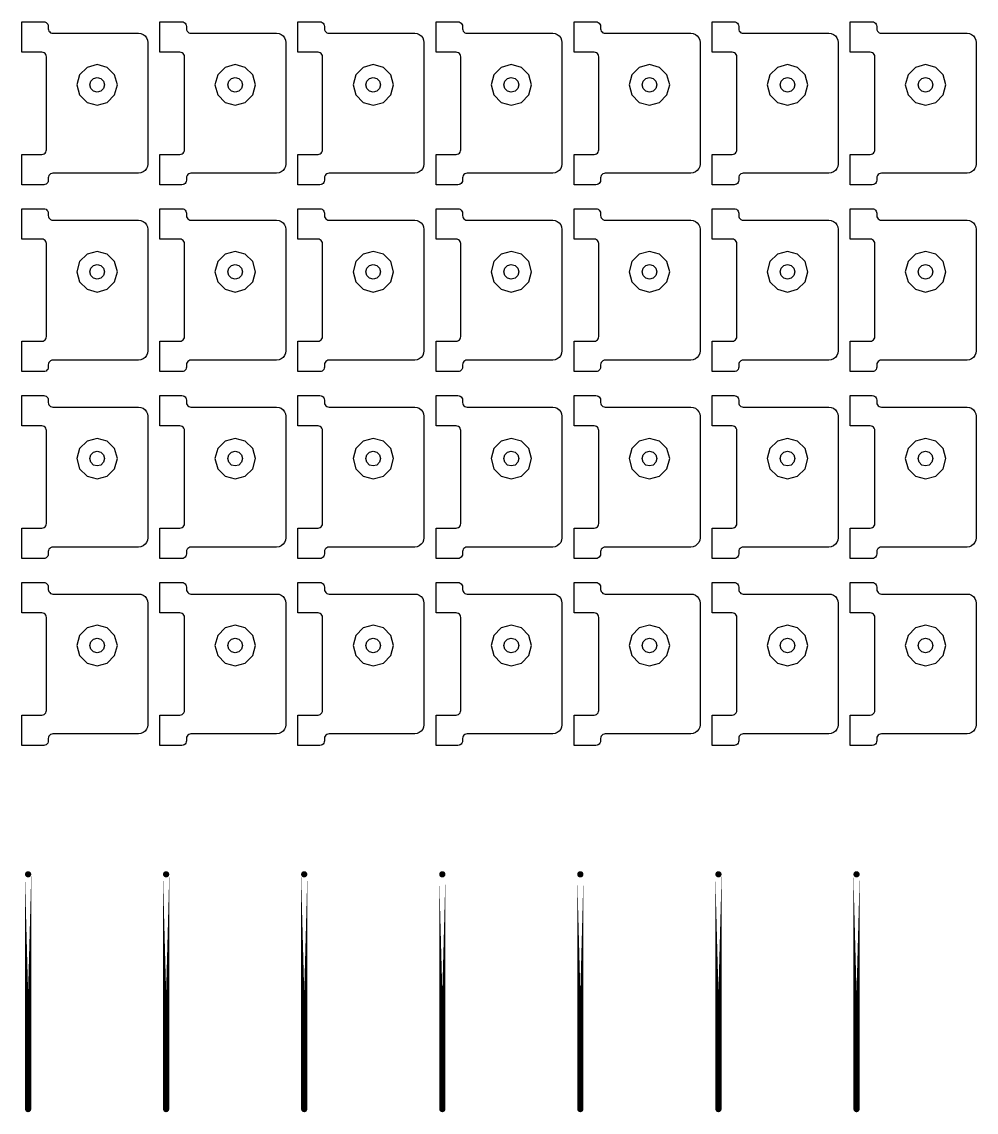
# Model space of a CAD drawing. Extents: x 11 to 212, y 11 to 212.
# Drawn here: x 95.24 to 107.44, y 46.96 to 60.89 of the extents above; entities that cross this region are included whole.
import ezdxf

# ---------------------------------------------------------------- set-up
doc = ezdxf.new("R2010")
doc.units = 0
doc.layers.get('0').update_dxf_attribs({"linetype": 'continuous'})
doc.layers.add('G', color=7, linetype='continuous')

# ---------------------------------------------------------------- blocks, each defined once
blk = doc.blocks.new('cutlineendpoint')
at = {"const_width": 0.04}
blk.add_lwpolyline([(-0.02, 0, 1), (0.02, 0, 1)], format="xyb", close=True, dxfattribs=at)

msp = doc.modelspace()

# ---------------------------------------------------------------- linework, layer by layer
at = {"layer": 'G'}
for points in [[(95.494, 59.2), (95.509, 59.202), (95.524, 59.208), (95.536, 59.217), (95.545, 59.229), (95.551, 59.244), (95.553, 59.259), (95.553, 60.447), (95.551, 60.462), (95.545, 60.476), (95.536, 60.489), (95.524, 60.498), (95.509, 60.504), (95.494, 60.506), (95.238, 60.506), (95.238, 60.894), (95.518, 60.894), (95.533, 60.892), (95.547, 60.886), (95.559, 60.877), (95.569, 60.865), (95.574, 60.851), (95.576, 60.835), (95.576, 60.806), (95.578, 60.791), (95.584, 60.776), (95.594, 60.764), (95.606, 60.755), (95.62, 60.749), (95.635, 60.747), (96.729, 60.747), (96.76, 60.743), (96.788, 60.731), (96.813, 60.713), (96.831, 60.688), (96.843, 60.66), (96.847, 60.629), (96.847, 59.076), (96.843, 59.046), (96.831, 59.018), (96.813, 58.993), (96.788, 58.975), (96.76, 58.963), (96.729, 58.959), (95.635, 58.959), (95.62, 58.957), (95.606, 58.951), (95.594, 58.942), (95.584, 58.929), (95.578, 58.915), (95.576, 58.9), (95.576, 58.871), (95.574, 58.855), (95.569, 58.841), (95.559, 58.829), (95.547, 58.82), (95.533, 58.814), (95.518, 58.812), (95.238, 58.812), (95.238, 59.2)], [(97.259, 59.2), (97.274, 59.202), (97.288, 59.208), (97.3, 59.217), (97.31, 59.229), (97.316, 59.244), (97.318, 59.259), (97.318, 60.447), (97.316, 60.462), (97.31, 60.476), (97.3, 60.489), (97.288, 60.498), (97.274, 60.504), (97.259, 60.506), (97.002, 60.506), (97.002, 60.894), (97.282, 60.894), (97.298, 60.892), (97.312, 60.886), (97.324, 60.877), (97.333, 60.865), (97.339, 60.851), (97.341, 60.835), (97.341, 60.806), (97.343, 60.791), (97.349, 60.776), (97.358, 60.764), (97.371, 60.755), (97.385, 60.749), (97.4, 60.747), (98.494, 60.747), (98.525, 60.743), (98.553, 60.731), (98.577, 60.713), (98.596, 60.688), (98.608, 60.66), (98.612, 60.629), (98.612, 59.076), (98.608, 59.046), (98.596, 59.018), (98.577, 58.993), (98.553, 58.975), (98.525, 58.963), (98.494, 58.959), (97.4, 58.959), (97.385, 58.957), (97.371, 58.951), (97.358, 58.942), (97.349, 58.929), (97.343, 58.915), (97.341, 58.9), (97.341, 58.871), (97.339, 58.855), (97.333, 58.841), (97.324, 58.829), (97.312, 58.82), (97.298, 58.814), (97.282, 58.812), (97.002, 58.812), (97.002, 59.2)], [(99.024, 59.2), (99.039, 59.202), (99.053, 59.208), (99.065, 59.217), (99.074, 59.229), (99.08, 59.244), (99.082, 59.259), (99.082, 60.447), (99.08, 60.462), (99.074, 60.476), (99.065, 60.489), (99.053, 60.498), (99.039, 60.504), (99.024, 60.506), (98.767, 60.506), (98.767, 60.894), (99.047, 60.894), (99.062, 60.892), (99.076, 60.886), (99.089, 60.877), (99.098, 60.865), (99.104, 60.851), (99.106, 60.835), (99.106, 60.806), (99.108, 60.791), (99.114, 60.776), (99.123, 60.764), (99.135, 60.755), (99.149, 60.749), (99.165, 60.747), (100.259, 60.747), (100.289, 60.743), (100.318, 60.731), (100.342, 60.713), (100.361, 60.688), (100.372, 60.66), (100.376, 60.629), (100.376, 59.076), (100.372, 59.046), (100.361, 59.018), (100.342, 58.993), (100.318, 58.975), (100.289, 58.963), (100.259, 58.959), (99.165, 58.959), (99.149, 58.957), (99.135, 58.951), (99.123, 58.942), (99.114, 58.929), (99.108, 58.915), (99.106, 58.9), (99.106, 58.871), (99.104, 58.855), (99.098, 58.841), (99.089, 58.829), (99.076, 58.82), (99.062, 58.814), (99.047, 58.812), (98.767, 58.812), (98.767, 59.2)], [(100.788, 59.2), (100.803, 59.202), (100.818, 59.208), (100.83, 59.217), (100.839, 59.229), (100.845, 59.244), (100.847, 59.259), (100.847, 60.447), (100.845, 60.462), (100.839, 60.476), (100.83, 60.489), (100.818, 60.498), (100.803, 60.504), (100.788, 60.506), (100.532, 60.506), (100.532, 60.894), (100.812, 60.894), (100.827, 60.892), (100.841, 60.886), (100.853, 60.877), (100.863, 60.865), (100.869, 60.851), (100.871, 60.835), (100.871, 60.806), (100.873, 60.791), (100.878, 60.776), (100.888, 60.764), (100.9, 60.755), (100.914, 60.749), (100.929, 60.747), (102.024, 60.747), (102.054, 60.743), (102.082, 60.731), (102.107, 60.713), (102.125, 60.688), (102.137, 60.66), (102.141, 60.629), (102.141, 59.076), (102.137, 59.046), (102.125, 59.018), (102.107, 58.993), (102.082, 58.975), (102.054, 58.963), (102.024, 58.959), (100.929, 58.959), (100.914, 58.957), (100.9, 58.951), (100.888, 58.942), (100.878, 58.929), (100.873, 58.915), (100.871, 58.9), (100.871, 58.871), (100.869, 58.855), (100.863, 58.841), (100.853, 58.829), (100.841, 58.82), (100.827, 58.814), (100.812, 58.812), (100.532, 58.812), (100.532, 59.2)], [(102.553, 59.2), (102.568, 59.202), (102.582, 59.208), (102.595, 59.217), (102.604, 59.229), (102.61, 59.244), (102.612, 59.259), (102.612, 60.447), (102.61, 60.462), (102.604, 60.476), (102.595, 60.489), (102.582, 60.498), (102.568, 60.504), (102.553, 60.506), (102.296, 60.506), (102.296, 60.894), (102.576, 60.894), (102.592, 60.892), (102.606, 60.886), (102.618, 60.877), (102.627, 60.865), (102.633, 60.851), (102.635, 60.835), (102.635, 60.806), (102.637, 60.791), (102.643, 60.776), (102.653, 60.764), (102.665, 60.755), (102.679, 60.749), (102.694, 60.747), (103.788, 60.747), (103.819, 60.743), (103.847, 60.731), (103.871, 60.713), (103.89, 60.688), (103.902, 60.66), (103.906, 60.629), (103.906, 59.076), (103.902, 59.046), (103.89, 59.018), (103.871, 58.993), (103.847, 58.975), (103.819, 58.963), (103.788, 58.959), (102.694, 58.959), (102.679, 58.957), (102.665, 58.951), (102.653, 58.942), (102.643, 58.929), (102.637, 58.915), (102.635, 58.9), (102.635, 58.871), (102.633, 58.855), (102.627, 58.841), (102.618, 58.829), (102.606, 58.82), (102.592, 58.814), (102.576, 58.812), (102.296, 58.812), (102.296, 59.2)], [(104.318, 59.2), (104.333, 59.202), (104.347, 59.208), (104.359, 59.217), (104.369, 59.229), (104.374, 59.244), (104.376, 59.259), (104.376, 60.447), (104.374, 60.462), (104.369, 60.476), (104.359, 60.489), (104.347, 60.498), (104.333, 60.504), (104.318, 60.506), (104.061, 60.506), (104.061, 60.894), (104.341, 60.894), (104.356, 60.892), (104.371, 60.886), (104.383, 60.877), (104.392, 60.865), (104.398, 60.851), (104.4, 60.835), (104.4, 60.806), (104.402, 60.791), (104.408, 60.776), (104.417, 60.764), (104.429, 60.755), (104.444, 60.749), (104.459, 60.747), (105.553, 60.747), (105.583, 60.743), (105.612, 60.731), (105.636, 60.713), (105.655, 60.688), (105.667, 60.66), (105.671, 60.629), (105.671, 59.076), (105.667, 59.046), (105.655, 59.018), (105.636, 58.993), (105.612, 58.975), (105.583, 58.963), (105.553, 58.959), (104.459, 58.959), (104.444, 58.957), (104.429, 58.951), (104.417, 58.942), (104.408, 58.929), (104.402, 58.915), (104.4, 58.9), (104.4, 58.871), (104.398, 58.855), (104.392, 58.841), (104.383, 58.829), (104.371, 58.82), (104.356, 58.814), (104.341, 58.812), (104.061, 58.812), (104.061, 59.2)], [(106.082, 59.2), (106.098, 59.202), (106.112, 59.208), (106.124, 59.217), (106.133, 59.229), (106.139, 59.244), (106.141, 59.259), (106.141, 60.447), (106.139, 60.462), (106.133, 60.476), (106.124, 60.489), (106.112, 60.498), (106.098, 60.504), (106.082, 60.506), (105.826, 60.506), (105.826, 60.894), (106.106, 60.894), (106.121, 60.892), (106.135, 60.886), (106.147, 60.877), (106.157, 60.865), (106.163, 60.851), (106.165, 60.835), (106.165, 60.806), (106.167, 60.791), (106.173, 60.776), (106.182, 60.764), (106.194, 60.755), (106.208, 60.749), (106.224, 60.747), (107.318, 60.747), (107.348, 60.743), (107.376, 60.731), (107.401, 60.713), (107.42, 60.688), (107.431, 60.66), (107.435, 60.629), (107.435, 59.076), (107.431, 59.046), (107.42, 59.018), (107.401, 58.993), (107.376, 58.975), (107.348, 58.963), (107.318, 58.959), (106.224, 58.959), (106.208, 58.957), (106.194, 58.951), (106.182, 58.942), (106.173, 58.929), (106.167, 58.915), (106.165, 58.9), (106.165, 58.871), (106.163, 58.855), (106.157, 58.841), (106.147, 58.829), (106.135, 58.82), (106.121, 58.814), (106.106, 58.812), (105.826, 58.812), (105.826, 59.2)], [(96.424, 59.959), (96.459, 60.088), (96.424, 60.218), (96.329, 60.312), (96.2, 60.347), (96.071, 60.312), (95.976, 60.218), (95.941, 60.088), (95.976, 59.959), (96.071, 59.864), (96.2, 59.829), (96.329, 59.864)], [(98.189, 59.959), (98.224, 60.088), (98.189, 60.218), (98.094, 60.312), (97.965, 60.347), (97.835, 60.312), (97.741, 60.218), (97.706, 60.088), (97.741, 59.959), (97.835, 59.864), (97.965, 59.829), (98.094, 59.864)], [(99.954, 59.959), (99.988, 60.088), (99.954, 60.218), (99.859, 60.312), (99.729, 60.347), (99.6, 60.312), (99.505, 60.218), (99.471, 60.088), (99.505, 59.959), (99.6, 59.864), (99.729, 59.829), (99.859, 59.864)], [(101.718, 59.959), (101.753, 60.088), (101.718, 60.218), (101.624, 60.312), (101.494, 60.347), (101.365, 60.312), (101.27, 60.218), (101.235, 60.088), (101.27, 59.959), (101.365, 59.864), (101.494, 59.829), (101.624, 59.864)], [(103.483, 59.959), (103.518, 60.088), (103.483, 60.218), (103.388, 60.312), (103.259, 60.347), (103.129, 60.312), (103.035, 60.218), (103, 60.088), (103.035, 59.959), (103.129, 59.864), (103.259, 59.829), (103.388, 59.864)], [(105.248, 59.959), (105.282, 60.088), (105.248, 60.218), (105.153, 60.312), (105.024, 60.347), (104.894, 60.312), (104.799, 60.218), (104.765, 60.088), (104.799, 59.959), (104.894, 59.864), (105.024, 59.829), (105.153, 59.864)], [(107.012, 59.959), (107.047, 60.088), (107.012, 60.218), (106.918, 60.312), (106.788, 60.347), (106.659, 60.312), (106.564, 60.218), (106.529, 60.088), (106.564, 59.959), (106.659, 59.864), (106.788, 59.829), (106.918, 59.864)], [(96.294, 60.088), (96.282, 60.041), (96.247, 60.007), (96.2, 59.994), (96.153, 60.007), (96.118, 60.041), (96.106, 60.088), (96.118, 60.135), (96.153, 60.17), (96.2, 60.182), (96.247, 60.17), (96.282, 60.135)], [(98.059, 60.088), (98.046, 60.041), (98.012, 60.007), (97.965, 59.994), (97.918, 60.007), (97.883, 60.041), (97.871, 60.088), (97.883, 60.135), (97.918, 60.17), (97.965, 60.182), (98.012, 60.17), (98.046, 60.135)], [(99.824, 60.088), (99.811, 60.041), (99.776, 60.007), (99.729, 59.994), (99.682, 60.007), (99.648, 60.041), (99.635, 60.088), (99.648, 60.135), (99.682, 60.17), (99.729, 60.182), (99.776, 60.17), (99.811, 60.135)], [(101.588, 60.088), (101.576, 60.041), (101.541, 60.007), (101.494, 59.994), (101.447, 60.007), (101.413, 60.041), (101.4, 60.088), (101.413, 60.135), (101.447, 60.17), (101.494, 60.182), (101.541, 60.17), (101.576, 60.135)], [(103.353, 60.088), (103.34, 60.041), (103.306, 60.007), (103.259, 59.994), (103.212, 60.007), (103.177, 60.041), (103.165, 60.088), (103.177, 60.135), (103.212, 60.17), (103.259, 60.182), (103.306, 60.17), (103.34, 60.135)], [(105.118, 60.088), (105.105, 60.041), (105.071, 60.007), (105.024, 59.994), (104.976, 60.007), (104.942, 60.041), (104.929, 60.088), (104.942, 60.135), (104.976, 60.17), (105.024, 60.182), (105.071, 60.17), (105.105, 60.135)], [(106.882, 60.088), (106.87, 60.041), (106.835, 60.007), (106.788, 59.994), (106.741, 60.007), (106.707, 60.041), (106.694, 60.088), (106.707, 60.135), (106.741, 60.17), (106.788, 60.182), (106.835, 60.17), (106.87, 60.135)], [(95.494, 56.812), (95.509, 56.814), (95.524, 56.82), (95.536, 56.829), (95.545, 56.841), (95.551, 56.855), (95.553, 56.871), (95.553, 58.059), (95.551, 58.074), (95.545, 58.088), (95.536, 58.1), (95.524, 58.11), (95.509, 58.116), (95.494, 58.118), (95.238, 58.118), (95.238, 58.506), (95.518, 58.506), (95.533, 58.504), (95.547, 58.498), (95.559, 58.489), (95.569, 58.476), (95.574, 58.462), (95.576, 58.447), (95.576, 58.418), (95.578, 58.402), (95.584, 58.388), (95.594, 58.376), (95.606, 58.367), (95.62, 58.361), (95.635, 58.359), (96.729, 58.359), (96.76, 58.355), (96.788, 58.343), (96.813, 58.324), (96.831, 58.3), (96.843, 58.272), (96.847, 58.241), (96.847, 56.688), (96.843, 56.658), (96.831, 56.629), (96.813, 56.605), (96.788, 56.586), (96.76, 56.575), (96.729, 56.571), (95.635, 56.571), (95.62, 56.569), (95.606, 56.563), (95.594, 56.553), (95.584, 56.541), (95.578, 56.527), (95.576, 56.512), (95.576, 56.482), (95.574, 56.467), (95.569, 56.453), (95.559, 56.441), (95.547, 56.431), (95.533, 56.426), (95.518, 56.424), (95.238, 56.424), (95.238, 56.812)], [(97.259, 56.812), (97.274, 56.814), (97.288, 56.82), (97.3, 56.829), (97.31, 56.841), (97.316, 56.855), (97.318, 56.871), (97.318, 58.059), (97.316, 58.074), (97.31, 58.088), (97.3, 58.1), (97.288, 58.11), (97.274, 58.116), (97.259, 58.118), (97.002, 58.118), (97.002, 58.506), (97.282, 58.506), (97.298, 58.504), (97.312, 58.498), (97.324, 58.489), (97.333, 58.476), (97.339, 58.462), (97.341, 58.447), (97.341, 58.418), (97.343, 58.402), (97.349, 58.388), (97.358, 58.376), (97.371, 58.367), (97.385, 58.361), (97.4, 58.359), (98.494, 58.359), (98.525, 58.355), (98.553, 58.343), (98.577, 58.324), (98.596, 58.3), (98.608, 58.272), (98.612, 58.241), (98.612, 56.688), (98.608, 56.658), (98.596, 56.629), (98.577, 56.605), (98.553, 56.586), (98.525, 56.575), (98.494, 56.571), (97.4, 56.571), (97.385, 56.569), (97.371, 56.563), (97.358, 56.553), (97.349, 56.541), (97.343, 56.527), (97.341, 56.512), (97.341, 56.482), (97.339, 56.467), (97.333, 56.453), (97.324, 56.441), (97.312, 56.431), (97.298, 56.426), (97.282, 56.424), (97.002, 56.424), (97.002, 56.812)], [(99.024, 56.812), (99.039, 56.814), (99.053, 56.82), (99.065, 56.829), (99.074, 56.841), (99.08, 56.855), (99.082, 56.871), (99.082, 58.059), (99.08, 58.074), (99.074, 58.088), (99.065, 58.1), (99.053, 58.11), (99.039, 58.116), (99.024, 58.118), (98.767, 58.118), (98.767, 58.506), (99.047, 58.506), (99.062, 58.504), (99.076, 58.498), (99.089, 58.489), (99.098, 58.476), (99.104, 58.462), (99.106, 58.447), (99.106, 58.418), (99.108, 58.402), (99.114, 58.388), (99.123, 58.376), (99.135, 58.367), (99.149, 58.361), (99.165, 58.359), (100.259, 58.359), (100.289, 58.355), (100.318, 58.343), (100.342, 58.324), (100.361, 58.3), (100.372, 58.272), (100.376, 58.241), (100.376, 56.688), (100.372, 56.658), (100.361, 56.629), (100.342, 56.605), (100.318, 56.586), (100.289, 56.575), (100.259, 56.571), (99.165, 56.571), (99.149, 56.569), (99.135, 56.563), (99.123, 56.553), (99.114, 56.541), (99.108, 56.527), (99.106, 56.512), (99.106, 56.482), (99.104, 56.467), (99.098, 56.453), (99.089, 56.441), (99.076, 56.431), (99.062, 56.426), (99.047, 56.424), (98.767, 56.424), (98.767, 56.812)], [(100.788, 56.812), (100.803, 56.814), (100.818, 56.82), (100.83, 56.829), (100.839, 56.841), (100.845, 56.855), (100.847, 56.871), (100.847, 58.059), (100.845, 58.074), (100.839, 58.088), (100.83, 58.1), (100.818, 58.11), (100.803, 58.116), (100.788, 58.118), (100.532, 58.118), (100.532, 58.506), (100.812, 58.506), (100.827, 58.504), (100.841, 58.498), (100.853, 58.489), (100.863, 58.476), (100.869, 58.462), (100.871, 58.447), (100.871, 58.418), (100.873, 58.402), (100.878, 58.388), (100.888, 58.376), (100.9, 58.367), (100.914, 58.361), (100.929, 58.359), (102.024, 58.359), (102.054, 58.355), (102.082, 58.343), (102.107, 58.324), (102.125, 58.3), (102.137, 58.272), (102.141, 58.241), (102.141, 56.688), (102.137, 56.658), (102.125, 56.629), (102.107, 56.605), (102.082, 56.586), (102.054, 56.575), (102.024, 56.571), (100.929, 56.571), (100.914, 56.569), (100.9, 56.563), (100.888, 56.553), (100.878, 56.541), (100.873, 56.527), (100.871, 56.512), (100.871, 56.482), (100.869, 56.467), (100.863, 56.453), (100.853, 56.441), (100.841, 56.431), (100.827, 56.426), (100.812, 56.424), (100.532, 56.424), (100.532, 56.812)], [(102.553, 56.812), (102.568, 56.814), (102.582, 56.82), (102.595, 56.829), (102.604, 56.841), (102.61, 56.855), (102.612, 56.871), (102.612, 58.059), (102.61, 58.074), (102.604, 58.088), (102.595, 58.1), (102.582, 58.11), (102.568, 58.116), (102.553, 58.118), (102.296, 58.118), (102.296, 58.506), (102.576, 58.506), (102.592, 58.504), (102.606, 58.498), (102.618, 58.489), (102.627, 58.476), (102.633, 58.462), (102.635, 58.447), (102.635, 58.418), (102.637, 58.402), (102.643, 58.388), (102.653, 58.376), (102.665, 58.367), (102.679, 58.361), (102.694, 58.359), (103.788, 58.359), (103.819, 58.355), (103.847, 58.343), (103.871, 58.324), (103.89, 58.3), (103.902, 58.272), (103.906, 58.241), (103.906, 56.688), (103.902, 56.658), (103.89, 56.629), (103.871, 56.605), (103.847, 56.586), (103.819, 56.575), (103.788, 56.571), (102.694, 56.571), (102.679, 56.569), (102.665, 56.563), (102.653, 56.553), (102.643, 56.541), (102.637, 56.527), (102.635, 56.512), (102.635, 56.482), (102.633, 56.467), (102.627, 56.453), (102.618, 56.441), (102.606, 56.431), (102.592, 56.426), (102.576, 56.424), (102.296, 56.424), (102.296, 56.812)], [(104.318, 56.812), (104.333, 56.814), (104.347, 56.82), (104.359, 56.829), (104.369, 56.841), (104.374, 56.855), (104.376, 56.871), (104.376, 58.059), (104.374, 58.074), (104.369, 58.088), (104.359, 58.1), (104.347, 58.11), (104.333, 58.116), (104.318, 58.118), (104.061, 58.118), (104.061, 58.506), (104.341, 58.506), (104.356, 58.504), (104.371, 58.498), (104.383, 58.489), (104.392, 58.476), (104.398, 58.462), (104.4, 58.447), (104.4, 58.418), (104.402, 58.402), (104.408, 58.388), (104.417, 58.376), (104.429, 58.367), (104.444, 58.361), (104.459, 58.359), (105.553, 58.359), (105.583, 58.355), (105.612, 58.343), (105.636, 58.324), (105.655, 58.3), (105.667, 58.272), (105.671, 58.241), (105.671, 56.688), (105.667, 56.658), (105.655, 56.629), (105.636, 56.605), (105.612, 56.586), (105.583, 56.575), (105.553, 56.571), (104.459, 56.571), (104.444, 56.569), (104.429, 56.563), (104.417, 56.553), (104.408, 56.541), (104.402, 56.527), (104.4, 56.512), (104.4, 56.482), (104.398, 56.467), (104.392, 56.453), (104.383, 56.441), (104.371, 56.431), (104.356, 56.426), (104.341, 56.424), (104.061, 56.424), (104.061, 56.812)], [(106.082, 56.812), (106.098, 56.814), (106.112, 56.82), (106.124, 56.829), (106.133, 56.841), (106.139, 56.855), (106.141, 56.871), (106.141, 58.059), (106.139, 58.074), (106.133, 58.088), (106.124, 58.1), (106.112, 58.11), (106.098, 58.116), (106.082, 58.118), (105.826, 58.118), (105.826, 58.506), (106.106, 58.506), (106.121, 58.504), (106.135, 58.498), (106.147, 58.489), (106.157, 58.476), (106.163, 58.462), (106.165, 58.447), (106.165, 58.418), (106.167, 58.402), (106.173, 58.388), (106.182, 58.376), (106.194, 58.367), (106.208, 58.361), (106.224, 58.359), (107.318, 58.359), (107.348, 58.355), (107.376, 58.343), (107.401, 58.324), (107.42, 58.3), (107.431, 58.272), (107.435, 58.241), (107.435, 56.688), (107.431, 56.658), (107.42, 56.629), (107.401, 56.605), (107.376, 56.586), (107.348, 56.575), (107.318, 56.571), (106.224, 56.571), (106.208, 56.569), (106.194, 56.563), (106.182, 56.553), (106.173, 56.541), (106.167, 56.527), (106.165, 56.512), (106.165, 56.482), (106.163, 56.467), (106.157, 56.453), (106.147, 56.441), (106.135, 56.431), (106.121, 56.426), (106.106, 56.424), (105.826, 56.424), (105.826, 56.812)], [(96.424, 57.571), (96.459, 57.7), (96.424, 57.829), (96.329, 57.924), (96.2, 57.959), (96.071, 57.924), (95.976, 57.829), (95.941, 57.7), (95.976, 57.571), (96.071, 57.476), (96.2, 57.441), (96.329, 57.476)], [(98.189, 57.571), (98.224, 57.7), (98.189, 57.829), (98.094, 57.924), (97.965, 57.959), (97.835, 57.924), (97.741, 57.829), (97.706, 57.7), (97.741, 57.571), (97.835, 57.476), (97.965, 57.441), (98.094, 57.476)], [(99.954, 57.571), (99.988, 57.7), (99.954, 57.829), (99.859, 57.924), (99.729, 57.959), (99.6, 57.924), (99.505, 57.829), (99.471, 57.7), (99.505, 57.571), (99.6, 57.476), (99.729, 57.441), (99.859, 57.476)], [(101.718, 57.571), (101.753, 57.7), (101.718, 57.829), (101.624, 57.924), (101.494, 57.959), (101.365, 57.924), (101.27, 57.829), (101.235, 57.7), (101.27, 57.571), (101.365, 57.476), (101.494, 57.441), (101.624, 57.476)], [(103.483, 57.571), (103.518, 57.7), (103.483, 57.829), (103.388, 57.924), (103.259, 57.959), (103.129, 57.924), (103.035, 57.829), (103, 57.7), (103.035, 57.571), (103.129, 57.476), (103.259, 57.441), (103.388, 57.476)], [(105.248, 57.571), (105.282, 57.7), (105.248, 57.829), (105.153, 57.924), (105.024, 57.959), (104.894, 57.924), (104.799, 57.829), (104.765, 57.7), (104.799, 57.571), (104.894, 57.476), (105.024, 57.441), (105.153, 57.476)], [(107.012, 57.571), (107.047, 57.7), (107.012, 57.829), (106.918, 57.924), (106.788, 57.959), (106.659, 57.924), (106.564, 57.829), (106.529, 57.7), (106.564, 57.571), (106.659, 57.476), (106.788, 57.441), (106.918, 57.476)], [(96.294, 57.7), (96.282, 57.653), (96.247, 57.618), (96.2, 57.606), (96.153, 57.618), (96.118, 57.653), (96.106, 57.7), (96.118, 57.747), (96.153, 57.782), (96.2, 57.794), (96.247, 57.782), (96.282, 57.747)], [(98.059, 57.7), (98.046, 57.653), (98.012, 57.618), (97.965, 57.606), (97.918, 57.618), (97.883, 57.653), (97.871, 57.7), (97.883, 57.747), (97.918, 57.782), (97.965, 57.794), (98.012, 57.782), (98.046, 57.747)], [(99.824, 57.7), (99.811, 57.653), (99.776, 57.618), (99.729, 57.606), (99.682, 57.618), (99.648, 57.653), (99.635, 57.7), (99.648, 57.747), (99.682, 57.782), (99.729, 57.794), (99.776, 57.782), (99.811, 57.747)], [(101.588, 57.7), (101.576, 57.653), (101.541, 57.618), (101.494, 57.606), (101.447, 57.618), (101.413, 57.653), (101.4, 57.7), (101.413, 57.747), (101.447, 57.782), (101.494, 57.794), (101.541, 57.782), (101.576, 57.747)], [(103.353, 57.7), (103.34, 57.653), (103.306, 57.618), (103.259, 57.606), (103.212, 57.618), (103.177, 57.653), (103.165, 57.7), (103.177, 57.747), (103.212, 57.782), (103.259, 57.794), (103.306, 57.782), (103.34, 57.747)], [(105.118, 57.7), (105.105, 57.653), (105.071, 57.618), (105.024, 57.606), (104.976, 57.618), (104.942, 57.653), (104.929, 57.7), (104.942, 57.747), (104.976, 57.782), (105.024, 57.794), (105.071, 57.782), (105.105, 57.747)], [(106.882, 57.7), (106.87, 57.653), (106.835, 57.618), (106.788, 57.606), (106.741, 57.618), (106.707, 57.653), (106.694, 57.7), (106.707, 57.747), (106.741, 57.782), (106.788, 57.794), (106.835, 57.782), (106.87, 57.747)], [(95.494, 54.424), (95.509, 54.426), (95.524, 54.431), (95.536, 54.441), (95.545, 54.453), (95.551, 54.467), (95.553, 54.482), (95.553, 55.671), (95.551, 55.686), (95.545, 55.7), (95.536, 55.712), (95.524, 55.722), (95.509, 55.727), (95.494, 55.729), (95.238, 55.729), (95.238, 56.118), (95.518, 56.118), (95.533, 56.116), (95.547, 56.11), (95.559, 56.1), (95.569, 56.088), (95.574, 56.074), (95.576, 56.059), (95.576, 56.029), (95.578, 56.014), (95.584, 56), (95.594, 55.988), (95.606, 55.978), (95.62, 55.973), (95.635, 55.971), (96.729, 55.971), (96.76, 55.967), (96.788, 55.955), (96.813, 55.936), (96.831, 55.912), (96.843, 55.883), (96.847, 55.853), (96.847, 54.3), (96.843, 54.27), (96.831, 54.241), (96.813, 54.217), (96.788, 54.198), (96.76, 54.186), (96.729, 54.182), (95.635, 54.182), (95.62, 54.18), (95.606, 54.174), (95.594, 54.165), (95.584, 54.153), (95.578, 54.139), (95.576, 54.124), (95.576, 54.094), (95.574, 54.079), (95.569, 54.065), (95.559, 54.053), (95.547, 54.043), (95.533, 54.037), (95.518, 54.035), (95.238, 54.035), (95.238, 54.424)], [(97.259, 54.424), (97.274, 54.426), (97.288, 54.431), (97.3, 54.441), (97.31, 54.453), (97.316, 54.467), (97.318, 54.482), (97.318, 55.671), (97.316, 55.686), (97.31, 55.7), (97.3, 55.712), (97.288, 55.722), (97.274, 55.727), (97.259, 55.729), (97.002, 55.729), (97.002, 56.118), (97.282, 56.118), (97.298, 56.116), (97.312, 56.11), (97.324, 56.1), (97.333, 56.088), (97.339, 56.074), (97.341, 56.059), (97.341, 56.029), (97.343, 56.014), (97.349, 56), (97.358, 55.988), (97.371, 55.978), (97.385, 55.973), (97.4, 55.971), (98.494, 55.971), (98.525, 55.967), (98.553, 55.955), (98.577, 55.936), (98.596, 55.912), (98.608, 55.883), (98.612, 55.853), (98.612, 54.3), (98.608, 54.27), (98.596, 54.241), (98.577, 54.217), (98.553, 54.198), (98.525, 54.186), (98.494, 54.182), (97.4, 54.182), (97.385, 54.18), (97.371, 54.174), (97.358, 54.165), (97.349, 54.153), (97.343, 54.139), (97.341, 54.124), (97.341, 54.094), (97.339, 54.079), (97.333, 54.065), (97.324, 54.053), (97.312, 54.043), (97.298, 54.037), (97.282, 54.035), (97.002, 54.035), (97.002, 54.424)], [(99.024, 54.424), (99.039, 54.426), (99.053, 54.431), (99.065, 54.441), (99.074, 54.453), (99.08, 54.467), (99.082, 54.482), (99.082, 55.671), (99.08, 55.686), (99.074, 55.7), (99.065, 55.712), (99.053, 55.722), (99.039, 55.727), (99.024, 55.729), (98.767, 55.729), (98.767, 56.118), (99.047, 56.118), (99.062, 56.116), (99.076, 56.11), (99.089, 56.1), (99.098, 56.088), (99.104, 56.074), (99.106, 56.059), (99.106, 56.029), (99.108, 56.014), (99.114, 56), (99.123, 55.988), (99.135, 55.978), (99.149, 55.973), (99.165, 55.971), (100.259, 55.971), (100.289, 55.967), (100.318, 55.955), (100.342, 55.936), (100.361, 55.912), (100.372, 55.883), (100.376, 55.853), (100.376, 54.3), (100.372, 54.27), (100.361, 54.241), (100.342, 54.217), (100.318, 54.198), (100.289, 54.186), (100.259, 54.182), (99.165, 54.182), (99.149, 54.18), (99.135, 54.174), (99.123, 54.165), (99.114, 54.153), (99.108, 54.139), (99.106, 54.124), (99.106, 54.094), (99.104, 54.079), (99.098, 54.065), (99.089, 54.053), (99.076, 54.043), (99.062, 54.037), (99.047, 54.035), (98.767, 54.035), (98.767, 54.424)], [(100.788, 54.424), (100.803, 54.426), (100.818, 54.431), (100.83, 54.441), (100.839, 54.453), (100.845, 54.467), (100.847, 54.482), (100.847, 55.671), (100.845, 55.686), (100.839, 55.7), (100.83, 55.712), (100.818, 55.722), (100.803, 55.727), (100.788, 55.729), (100.532, 55.729), (100.532, 56.118), (100.812, 56.118), (100.827, 56.116), (100.841, 56.11), (100.853, 56.1), (100.863, 56.088), (100.869, 56.074), (100.871, 56.059), (100.871, 56.029), (100.873, 56.014), (100.878, 56), (100.888, 55.988), (100.9, 55.978), (100.914, 55.973), (100.929, 55.971), (102.024, 55.971), (102.054, 55.967), (102.082, 55.955), (102.107, 55.936), (102.125, 55.912), (102.137, 55.883), (102.141, 55.853), (102.141, 54.3), (102.137, 54.27), (102.125, 54.241), (102.107, 54.217), (102.082, 54.198), (102.054, 54.186), (102.024, 54.182), (100.929, 54.182), (100.914, 54.18), (100.9, 54.174), (100.888, 54.165), (100.878, 54.153), (100.873, 54.139), (100.871, 54.124), (100.871, 54.094), (100.869, 54.079), (100.863, 54.065), (100.853, 54.053), (100.841, 54.043), (100.827, 54.037), (100.812, 54.035), (100.532, 54.035), (100.532, 54.424)], [(102.553, 54.424), (102.568, 54.426), (102.582, 54.431), (102.595, 54.441), (102.604, 54.453), (102.61, 54.467), (102.612, 54.482), (102.612, 55.671), (102.61, 55.686), (102.604, 55.7), (102.595, 55.712), (102.582, 55.722), (102.568, 55.727), (102.553, 55.729), (102.296, 55.729), (102.296, 56.118), (102.576, 56.118), (102.592, 56.116), (102.606, 56.11), (102.618, 56.1), (102.627, 56.088), (102.633, 56.074), (102.635, 56.059), (102.635, 56.029), (102.637, 56.014), (102.643, 56), (102.653, 55.988), (102.665, 55.978), (102.679, 55.973), (102.694, 55.971), (103.788, 55.971), (103.819, 55.967), (103.847, 55.955), (103.871, 55.936), (103.89, 55.912), (103.902, 55.883), (103.906, 55.853), (103.906, 54.3), (103.902, 54.27), (103.89, 54.241), (103.871, 54.217), (103.847, 54.198), (103.819, 54.186), (103.788, 54.182), (102.694, 54.182), (102.679, 54.18), (102.665, 54.174), (102.653, 54.165), (102.643, 54.153), (102.637, 54.139), (102.635, 54.124), (102.635, 54.094), (102.633, 54.079), (102.627, 54.065), (102.618, 54.053), (102.606, 54.043), (102.592, 54.037), (102.576, 54.035), (102.296, 54.035), (102.296, 54.424)], [(104.318, 54.424), (104.333, 54.426), (104.347, 54.431), (104.359, 54.441), (104.369, 54.453), (104.374, 54.467), (104.376, 54.482), (104.376, 55.671), (104.374, 55.686), (104.369, 55.7), (104.359, 55.712), (104.347, 55.722), (104.333, 55.727), (104.318, 55.729), (104.061, 55.729), (104.061, 56.118), (104.341, 56.118), (104.356, 56.116), (104.371, 56.11), (104.383, 56.1), (104.392, 56.088), (104.398, 56.074), (104.4, 56.059), (104.4, 56.029), (104.402, 56.014), (104.408, 56), (104.417, 55.988), (104.429, 55.978), (104.444, 55.973), (104.459, 55.971), (105.553, 55.971), (105.583, 55.967), (105.612, 55.955), (105.636, 55.936), (105.655, 55.912), (105.667, 55.883), (105.671, 55.853), (105.671, 54.3), (105.667, 54.27), (105.655, 54.241), (105.636, 54.217), (105.612, 54.198), (105.583, 54.186), (105.553, 54.182), (104.459, 54.182), (104.444, 54.18), (104.429, 54.174), (104.417, 54.165), (104.408, 54.153), (104.402, 54.139), (104.4, 54.124), (104.4, 54.094), (104.398, 54.079), (104.392, 54.065), (104.383, 54.053), (104.371, 54.043), (104.356, 54.037), (104.341, 54.035), (104.061, 54.035), (104.061, 54.424)], [(106.082, 54.424), (106.098, 54.426), (106.112, 54.431), (106.124, 54.441), (106.133, 54.453), (106.139, 54.467), (106.141, 54.482), (106.141, 55.671), (106.139, 55.686), (106.133, 55.7), (106.124, 55.712), (106.112, 55.722), (106.098, 55.727), (106.082, 55.729), (105.826, 55.729), (105.826, 56.118), (106.106, 56.118), (106.121, 56.116), (106.135, 56.11), (106.147, 56.1), (106.157, 56.088), (106.163, 56.074), (106.165, 56.059), (106.165, 56.029), (106.167, 56.014), (106.173, 56), (106.182, 55.988), (106.194, 55.978), (106.208, 55.973), (106.224, 55.971), (107.318, 55.971), (107.348, 55.967), (107.376, 55.955), (107.401, 55.936), (107.42, 55.912), (107.431, 55.883), (107.435, 55.853), (107.435, 54.3), (107.431, 54.27), (107.42, 54.241), (107.401, 54.217), (107.376, 54.198), (107.348, 54.186), (107.318, 54.182), (106.224, 54.182), (106.208, 54.18), (106.194, 54.174), (106.182, 54.165), (106.173, 54.153), (106.167, 54.139), (106.165, 54.124), (106.165, 54.094), (106.163, 54.079), (106.157, 54.065), (106.147, 54.053), (106.135, 54.043), (106.121, 54.037), (106.106, 54.035), (105.826, 54.035), (105.826, 54.424)], [(96.424, 55.182), (96.459, 55.312), (96.424, 55.441), (96.329, 55.536), (96.2, 55.571), (96.071, 55.536), (95.976, 55.441), (95.941, 55.312), (95.976, 55.182), (96.071, 55.088), (96.2, 55.053), (96.329, 55.088)], [(98.189, 55.182), (98.224, 55.312), (98.189, 55.441), (98.094, 55.536), (97.965, 55.571), (97.835, 55.536), (97.741, 55.441), (97.706, 55.312), (97.741, 55.182), (97.835, 55.088), (97.965, 55.053), (98.094, 55.088)], [(99.954, 55.182), (99.988, 55.312), (99.954, 55.441), (99.859, 55.536), (99.729, 55.571), (99.6, 55.536), (99.505, 55.441), (99.471, 55.312), (99.505, 55.182), (99.6, 55.088), (99.729, 55.053), (99.859, 55.088)], [(101.718, 55.182), (101.753, 55.312), (101.718, 55.441), (101.624, 55.536), (101.494, 55.571), (101.365, 55.536), (101.27, 55.441), (101.235, 55.312), (101.27, 55.182), (101.365, 55.088), (101.494, 55.053), (101.624, 55.088)], [(103.483, 55.182), (103.518, 55.312), (103.483, 55.441), (103.388, 55.536), (103.259, 55.571), (103.129, 55.536), (103.035, 55.441), (103, 55.312), (103.035, 55.182), (103.129, 55.088), (103.259, 55.053), (103.388, 55.088)], [(105.248, 55.182), (105.282, 55.312), (105.248, 55.441), (105.153, 55.536), (105.024, 55.571), (104.894, 55.536), (104.799, 55.441), (104.765, 55.312), (104.799, 55.182), (104.894, 55.088), (105.024, 55.053), (105.153, 55.088)], [(107.012, 55.182), (107.047, 55.312), (107.012, 55.441), (106.918, 55.536), (106.788, 55.571), (106.659, 55.536), (106.564, 55.441), (106.529, 55.312), (106.564, 55.182), (106.659, 55.088), (106.788, 55.053), (106.918, 55.088)], [(96.294, 55.312), (96.282, 55.265), (96.247, 55.23), (96.2, 55.218), (96.153, 55.23), (96.118, 55.265), (96.106, 55.312), (96.118, 55.359), (96.153, 55.393), (96.2, 55.406), (96.247, 55.393), (96.282, 55.359)], [(98.059, 55.312), (98.046, 55.265), (98.012, 55.23), (97.965, 55.218), (97.918, 55.23), (97.883, 55.265), (97.871, 55.312), (97.883, 55.359), (97.918, 55.393), (97.965, 55.406), (98.012, 55.393), (98.046, 55.359)], [(99.824, 55.312), (99.811, 55.265), (99.776, 55.23), (99.729, 55.218), (99.682, 55.23), (99.648, 55.265), (99.635, 55.312), (99.648, 55.359), (99.682, 55.393), (99.729, 55.406), (99.776, 55.393), (99.811, 55.359)], [(101.588, 55.312), (101.576, 55.265), (101.541, 55.23), (101.494, 55.218), (101.447, 55.23), (101.413, 55.265), (101.4, 55.312), (101.413, 55.359), (101.447, 55.393), (101.494, 55.406), (101.541, 55.393), (101.576, 55.359)], [(103.353, 55.312), (103.34, 55.265), (103.306, 55.23), (103.259, 55.218), (103.212, 55.23), (103.177, 55.265), (103.165, 55.312), (103.177, 55.359), (103.212, 55.393), (103.259, 55.406), (103.306, 55.393), (103.34, 55.359)], [(105.118, 55.312), (105.105, 55.265), (105.071, 55.23), (105.024, 55.218), (104.976, 55.23), (104.942, 55.265), (104.929, 55.312), (104.942, 55.359), (104.976, 55.393), (105.024, 55.406), (105.071, 55.393), (105.105, 55.359)], [(106.882, 55.312), (106.87, 55.265), (106.835, 55.23), (106.788, 55.218), (106.741, 55.23), (106.707, 55.265), (106.694, 55.312), (106.707, 55.359), (106.741, 55.393), (106.788, 55.406), (106.835, 55.393), (106.87, 55.359)], [(95.494, 52.035), (95.509, 52.037), (95.524, 52.043), (95.536, 52.053), (95.545, 52.065), (95.551, 52.079), (95.553, 52.094), (95.553, 53.282), (95.551, 53.298), (95.545, 53.312), (95.536, 53.324), (95.524, 53.333), (95.509, 53.339), (95.494, 53.341), (95.238, 53.341), (95.238, 53.729), (95.518, 53.729), (95.533, 53.727), (95.547, 53.722), (95.559, 53.712), (95.569, 53.7), (95.574, 53.686), (95.576, 53.671), (95.576, 53.641), (95.578, 53.626), (95.584, 53.612), (95.594, 53.6), (95.606, 53.59), (95.62, 53.584), (95.635, 53.582), (96.729, 53.582), (96.76, 53.578), (96.788, 53.567), (96.813, 53.548), (96.831, 53.524), (96.843, 53.495), (96.847, 53.465), (96.847, 51.912), (96.843, 51.881), (96.831, 51.853), (96.813, 51.829), (96.788, 51.81), (96.76, 51.798), (96.729, 51.794), (95.635, 51.794), (95.62, 51.792), (95.606, 51.786), (95.594, 51.777), (95.584, 51.765), (95.578, 51.751), (95.576, 51.735), (95.576, 51.706), (95.574, 51.691), (95.569, 51.676), (95.559, 51.664), (95.547, 51.655), (95.533, 51.649), (95.518, 51.647), (95.238, 51.647), (95.238, 52.035)], [(97.259, 52.035), (97.274, 52.037), (97.288, 52.043), (97.3, 52.053), (97.31, 52.065), (97.316, 52.079), (97.318, 52.094), (97.318, 53.282), (97.316, 53.298), (97.31, 53.312), (97.3, 53.324), (97.288, 53.333), (97.274, 53.339), (97.259, 53.341), (97.002, 53.341), (97.002, 53.729), (97.282, 53.729), (97.298, 53.727), (97.312, 53.722), (97.324, 53.712), (97.333, 53.7), (97.339, 53.686), (97.341, 53.671), (97.341, 53.641), (97.343, 53.626), (97.349, 53.612), (97.358, 53.6), (97.371, 53.59), (97.385, 53.584), (97.4, 53.582), (98.494, 53.582), (98.525, 53.578), (98.553, 53.567), (98.577, 53.548), (98.596, 53.524), (98.608, 53.495), (98.612, 53.465), (98.612, 51.912), (98.608, 51.881), (98.596, 51.853), (98.577, 51.829), (98.553, 51.81), (98.525, 51.798), (98.494, 51.794), (97.4, 51.794), (97.385, 51.792), (97.371, 51.786), (97.358, 51.777), (97.349, 51.765), (97.343, 51.751), (97.341, 51.735), (97.341, 51.706), (97.339, 51.691), (97.333, 51.676), (97.324, 51.664), (97.312, 51.655), (97.298, 51.649), (97.282, 51.647), (97.002, 51.647), (97.002, 52.035)], [(99.024, 52.035), (99.039, 52.037), (99.053, 52.043), (99.065, 52.053), (99.074, 52.065), (99.08, 52.079), (99.082, 52.094), (99.082, 53.282), (99.08, 53.298), (99.074, 53.312), (99.065, 53.324), (99.053, 53.333), (99.039, 53.339), (99.024, 53.341), (98.767, 53.341), (98.767, 53.729), (99.047, 53.729), (99.062, 53.727), (99.076, 53.722), (99.089, 53.712), (99.098, 53.7), (99.104, 53.686), (99.106, 53.671), (99.106, 53.641), (99.108, 53.626), (99.114, 53.612), (99.123, 53.6), (99.135, 53.59), (99.149, 53.584), (99.165, 53.582), (100.259, 53.582), (100.289, 53.578), (100.318, 53.567), (100.342, 53.548), (100.361, 53.524), (100.372, 53.495), (100.376, 53.465), (100.376, 51.912), (100.372, 51.881), (100.361, 51.853), (100.342, 51.829), (100.318, 51.81), (100.289, 51.798), (100.259, 51.794), (99.165, 51.794), (99.149, 51.792), (99.135, 51.786), (99.123, 51.777), (99.114, 51.765), (99.108, 51.751), (99.106, 51.735), (99.106, 51.706), (99.104, 51.691), (99.098, 51.676), (99.089, 51.664), (99.076, 51.655), (99.062, 51.649), (99.047, 51.647), (98.767, 51.647), (98.767, 52.035)], [(100.788, 52.035), (100.803, 52.037), (100.818, 52.043), (100.83, 52.053), (100.839, 52.065), (100.845, 52.079), (100.847, 52.094), (100.847, 53.282), (100.845, 53.298), (100.839, 53.312), (100.83, 53.324), (100.818, 53.333), (100.803, 53.339), (100.788, 53.341), (100.532, 53.341), (100.532, 53.729), (100.812, 53.729), (100.827, 53.727), (100.841, 53.722), (100.853, 53.712), (100.863, 53.7), (100.869, 53.686), (100.871, 53.671), (100.871, 53.641), (100.873, 53.626), (100.878, 53.612), (100.888, 53.6), (100.9, 53.59), (100.914, 53.584), (100.929, 53.582), (102.024, 53.582), (102.054, 53.578), (102.082, 53.567), (102.107, 53.548), (102.125, 53.524), (102.137, 53.495), (102.141, 53.465), (102.141, 51.912), (102.137, 51.881), (102.125, 51.853), (102.107, 51.829), (102.082, 51.81), (102.054, 51.798), (102.024, 51.794), (100.929, 51.794), (100.914, 51.792), (100.9, 51.786), (100.888, 51.777), (100.878, 51.765), (100.873, 51.751), (100.871, 51.735), (100.871, 51.706), (100.869, 51.691), (100.863, 51.676), (100.853, 51.664), (100.841, 51.655), (100.827, 51.649), (100.812, 51.647), (100.532, 51.647), (100.532, 52.035)], [(102.553, 52.035), (102.568, 52.037), (102.582, 52.043), (102.595, 52.053), (102.604, 52.065), (102.61, 52.079), (102.612, 52.094), (102.612, 53.282), (102.61, 53.298), (102.604, 53.312), (102.595, 53.324), (102.582, 53.333), (102.568, 53.339), (102.553, 53.341), (102.296, 53.341), (102.296, 53.729), (102.576, 53.729), (102.592, 53.727), (102.606, 53.722), (102.618, 53.712), (102.627, 53.7), (102.633, 53.686), (102.635, 53.671), (102.635, 53.641), (102.637, 53.626), (102.643, 53.612), (102.653, 53.6), (102.665, 53.59), (102.679, 53.584), (102.694, 53.582), (103.788, 53.582), (103.819, 53.578), (103.847, 53.567), (103.871, 53.548), (103.89, 53.524), (103.902, 53.495), (103.906, 53.465), (103.906, 51.912), (103.902, 51.881), (103.89, 51.853), (103.871, 51.829), (103.847, 51.81), (103.819, 51.798), (103.788, 51.794), (102.694, 51.794), (102.679, 51.792), (102.665, 51.786), (102.653, 51.777), (102.643, 51.765), (102.637, 51.751), (102.635, 51.735), (102.635, 51.706), (102.633, 51.691), (102.627, 51.676), (102.618, 51.664), (102.606, 51.655), (102.592, 51.649), (102.576, 51.647), (102.296, 51.647), (102.296, 52.035)], [(104.318, 52.035), (104.333, 52.037), (104.347, 52.043), (104.359, 52.053), (104.369, 52.065), (104.374, 52.079), (104.376, 52.094), (104.376, 53.282), (104.374, 53.298), (104.369, 53.312), (104.359, 53.324), (104.347, 53.333), (104.333, 53.339), (104.318, 53.341), (104.061, 53.341), (104.061, 53.729), (104.341, 53.729), (104.356, 53.727), (104.371, 53.722), (104.383, 53.712), (104.392, 53.7), (104.398, 53.686), (104.4, 53.671), (104.4, 53.641), (104.402, 53.626), (104.408, 53.612), (104.417, 53.6), (104.429, 53.59), (104.444, 53.584), (104.459, 53.582), (105.553, 53.582), (105.583, 53.578), (105.612, 53.567), (105.636, 53.548), (105.655, 53.524), (105.667, 53.495), (105.671, 53.465), (105.671, 51.912), (105.667, 51.881), (105.655, 51.853), (105.636, 51.829), (105.612, 51.81), (105.583, 51.798), (105.553, 51.794), (104.459, 51.794), (104.444, 51.792), (104.429, 51.786), (104.417, 51.777), (104.408, 51.765), (104.402, 51.751), (104.4, 51.735), (104.4, 51.706), (104.398, 51.691), (104.392, 51.676), (104.383, 51.664), (104.371, 51.655), (104.356, 51.649), (104.341, 51.647), (104.061, 51.647), (104.061, 52.035)], [(106.082, 52.035), (106.098, 52.037), (106.112, 52.043), (106.124, 52.053), (106.133, 52.065), (106.139, 52.079), (106.141, 52.094), (106.141, 53.282), (106.139, 53.298), (106.133, 53.312), (106.124, 53.324), (106.112, 53.333), (106.098, 53.339), (106.082, 53.341), (105.826, 53.341), (105.826, 53.729), (106.106, 53.729), (106.121, 53.727), (106.135, 53.722), (106.147, 53.712), (106.157, 53.7), (106.163, 53.686), (106.165, 53.671), (106.165, 53.641), (106.167, 53.626), (106.173, 53.612), (106.182, 53.6), (106.194, 53.59), (106.208, 53.584), (106.224, 53.582), (107.318, 53.582), (107.348, 53.578), (107.376, 53.567), (107.401, 53.548), (107.42, 53.524), (107.431, 53.495), (107.435, 53.465), (107.435, 51.912), (107.431, 51.881), (107.42, 51.853), (107.401, 51.829), (107.376, 51.81), (107.348, 51.798), (107.318, 51.794), (106.224, 51.794), (106.208, 51.792), (106.194, 51.786), (106.182, 51.777), (106.173, 51.765), (106.167, 51.751), (106.165, 51.735), (106.165, 51.706), (106.163, 51.691), (106.157, 51.676), (106.147, 51.664), (106.135, 51.655), (106.121, 51.649), (106.106, 51.647), (105.826, 51.647), (105.826, 52.035)], [(96.424, 52.794), (96.459, 52.924), (96.424, 53.053), (96.329, 53.148), (96.2, 53.182), (96.071, 53.148), (95.976, 53.053), (95.941, 52.924), (95.976, 52.794), (96.071, 52.699), (96.2, 52.665), (96.329, 52.699)], [(98.189, 52.794), (98.224, 52.924), (98.189, 53.053), (98.094, 53.148), (97.965, 53.182), (97.835, 53.148), (97.741, 53.053), (97.706, 52.924), (97.741, 52.794), (97.835, 52.699), (97.965, 52.665), (98.094, 52.699)], [(99.954, 52.794), (99.988, 52.924), (99.954, 53.053), (99.859, 53.148), (99.729, 53.182), (99.6, 53.148), (99.505, 53.053), (99.471, 52.924), (99.505, 52.794), (99.6, 52.699), (99.729, 52.665), (99.859, 52.699)], [(101.718, 52.794), (101.753, 52.924), (101.718, 53.053), (101.624, 53.148), (101.494, 53.182), (101.365, 53.148), (101.27, 53.053), (101.235, 52.924), (101.27, 52.794), (101.365, 52.699), (101.494, 52.665), (101.624, 52.699)], [(103.483, 52.794), (103.518, 52.924), (103.483, 53.053), (103.388, 53.148), (103.259, 53.182), (103.129, 53.148), (103.035, 53.053), (103, 52.924), (103.035, 52.794), (103.129, 52.699), (103.259, 52.665), (103.388, 52.699)], [(105.248, 52.794), (105.282, 52.924), (105.248, 53.053), (105.153, 53.148), (105.024, 53.182), (104.894, 53.148), (104.799, 53.053), (104.765, 52.924), (104.799, 52.794), (104.894, 52.699), (105.024, 52.665), (105.153, 52.699)], [(107.012, 52.794), (107.047, 52.924), (107.012, 53.053), (106.918, 53.148), (106.788, 53.182), (106.659, 53.148), (106.564, 53.053), (106.529, 52.924), (106.564, 52.794), (106.659, 52.699), (106.788, 52.665), (106.918, 52.699)], [(96.294, 52.924), (96.282, 52.876), (96.247, 52.842), (96.2, 52.829), (96.153, 52.842), (96.118, 52.876), (96.106, 52.924), (96.118, 52.971), (96.153, 53.005), (96.2, 53.018), (96.247, 53.005), (96.282, 52.971)], [(98.059, 52.924), (98.046, 52.876), (98.012, 52.842), (97.965, 52.829), (97.918, 52.842), (97.883, 52.876), (97.871, 52.924), (97.883, 52.971), (97.918, 53.005), (97.965, 53.018), (98.012, 53.005), (98.046, 52.971)], [(99.824, 52.924), (99.811, 52.876), (99.776, 52.842), (99.729, 52.829), (99.682, 52.842), (99.648, 52.876), (99.635, 52.924), (99.648, 52.971), (99.682, 53.005), (99.729, 53.018), (99.776, 53.005), (99.811, 52.971)], [(101.588, 52.924), (101.576, 52.876), (101.541, 52.842), (101.494, 52.829), (101.447, 52.842), (101.413, 52.876), (101.4, 52.924), (101.413, 52.971), (101.447, 53.005), (101.494, 53.018), (101.541, 53.005), (101.576, 52.971)], [(103.353, 52.924), (103.34, 52.876), (103.306, 52.842), (103.259, 52.829), (103.212, 52.842), (103.177, 52.876), (103.165, 52.924), (103.177, 52.971), (103.212, 53.005), (103.259, 53.018), (103.306, 53.005), (103.34, 52.971)], [(105.118, 52.924), (105.105, 52.876), (105.071, 52.842), (105.024, 52.829), (104.976, 52.842), (104.942, 52.876), (104.929, 52.924), (104.942, 52.971), (104.976, 53.005), (105.024, 53.018), (105.071, 53.005), (105.105, 52.971)], [(106.882, 52.924), (106.87, 52.876), (106.835, 52.842), (106.788, 52.829), (106.741, 52.842), (106.707, 52.876), (106.694, 52.924), (106.707, 52.971), (106.741, 53.005), (106.788, 53.018), (106.835, 53.005), (106.87, 52.971)]]:
    msp.add_lwpolyline(points, close=True, dxfattribs=at)
at = {"layer": 'G', "const_width": 0.08}
for points in [[(95.318, 50), (95.318, 47)], [(97.082, 50), (97.082, 47)], [(98.847, 50), (98.847, 47)], [(100.612, 50), (100.612, 47)], [(102.376, 50), (102.376, 47)], [(104.141, 50), (104.141, 47)], [(105.906, 50), (105.906, 47)]]:
    msp.add_lwpolyline(points, close=True, dxfattribs=at)

# ---------------------------------------------------------------- block references
at = {"layer": 'G'}
for p in [(95.318, 50), (97.082, 50), (98.847, 50), (100.612, 50), (102.376, 50), (104.141, 50), (105.906, 50), (95.318, 47), (97.082, 47), (98.847, 47), (100.612, 47), (102.376, 47), (104.141, 47), (105.906, 47)]:
    msp.add_blockref('cutlineendpoint', p, dxfattribs=at)

doc.saveas('drawing.dxf')
